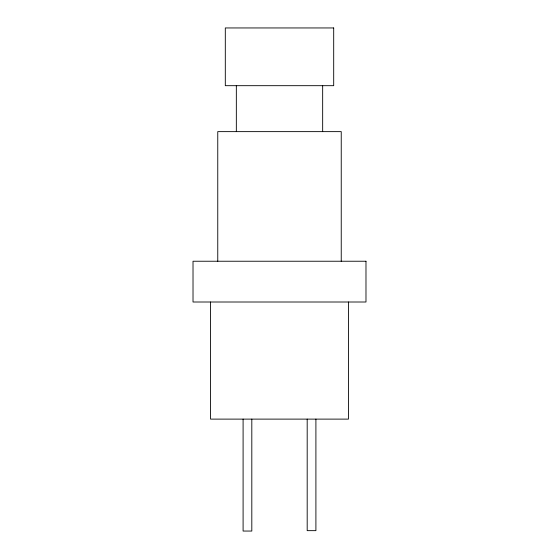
<?xml version="1.0" encoding="UTF-8"?>
<svg xmlns="http://www.w3.org/2000/svg" width="559" height="559" viewBox="0 0 559 559"><rect width="100%" height="100%" fill="white"/><g stroke="black" fill="none" stroke-linecap="round" stroke-linejoin="round"><path stroke-width="0.84" d="M348.425 302.007L348.425 419.117L210.575 419.117L210.575 302.007M341.242 261.235L341.242 131.631L217.758 131.631L217.758 261.235M322.662 85.681L322.662 131.631M315.905 419.117L315.905 530.652L307.191 530.652L307.191 419.117M251.809 419.117L251.809 531.05L243.095 531.05L243.095 419.117M236.338 85.681L236.338 131.631M333.695 27.95L225.305 27.95L225.305 85.681L333.695 85.681L333.695 27.95M365.984 261.235L193.016 261.235L193.016 302.007L365.984 302.007L365.984 261.235"/></g></svg>
